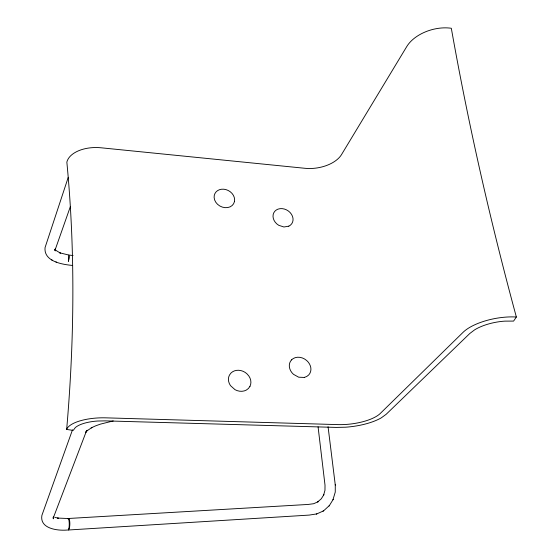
<?xml version="1.0" encoding="UTF-8"?>
<svg xmlns="http://www.w3.org/2000/svg" width="558" height="558" viewBox="0 0 558 558"><rect width="100%" height="100%" fill="white"/><g stroke="black" fill="none" stroke-linecap="round" stroke-linejoin="round"><path stroke-width="0.84" d="M328.062 426.737L335.281 485.069L335.26 492.079L332.952 499.787M66.66 429.437C74.395 340.589 75.379 251.016 66.855 162.183A29.644 17.068 0.6 0 1 101.026 147.786L305.031 168.3A29.211 16.873 -8.6 0 0 341.545 154.559L406.775 46.537A33.787 21.051 -15.9 0 1 451.317 28.27C468.553 125.452 490.531 221.77 516.359 317.021L513.597 321.087L504.878 321.129A31.471 12.388 -10.7 0 0 474.705 329.792L469.815 333.482L386.185 414.28L381.247 417.872A40.064 14.32 -7 0 1 345.611 427.205L336.23 427.414L105.246 420.871L97.552 421.025A27.161 9.688 -2 0 0 75.337 427.574L73.21 430.406L66.66 429.437A33.926 12.116 -2 0 1 105.901 417.844L338.002 424.61A33.389 11.941 -7 0 0 380.277 413.457L463.056 332.345A39.311 15.491 -10.7 0 1 516.359 317.021M68.25 177.325L45.052 247.606C43.657 261.458 62.168 264.485 72.463 265.434M70.364 206.579L55.033 250.158L55.186 248.98L55.263 250.912L55.068 249.761M72.484 429.848L41.899 515.355C39.479 528.851 57.948 530.923 67.462 530.023M316.825 513.897L309.265 515.083L68.104 530.016L69.004 529.158A5.761 1.493 -88.4 0 0 69.771 521.911A5.761 1.493 -88.4 0 0 68.069 518.731M68.236 530.009L68.683 529.179M316.316 514.127L323.577 510.863L329.401 505.513M329.081 506.036L333.259 499.291M323.026 511.107L323.577 510.863M304.333 377.403L306.698 376.517L308.7 374.976A11.551 9.598 34.9 0 0 306.712 360.545A11.355 9.437 34.9 0 0 291.597 359.833M113.246 420.941L100.517 424.101L95.599 425.859L91.17 427.874L91.924 427.512L86.316 431.313L87.334 430.218L85.772 432.394L86.462 430.971L53.129 518.333L53.373 516.917L53.463 518.8L53.303 517.392M304.243 377.438L298.663 377.201L293.473 374.32A11.551 9.598 35 0 1 291.604 359.84M68.069 518.508L308.142 504.446L313.645 503.721L318.179 501.705L317.628 501.963L321.296 498.789L323.891 494.646L323.598 495.148L324.972 490.308L325.014 485.174L318.074 426.835M67.678 518.508L57.607 518.061L58.444 518.242L54.782 517.301M68.739 255.013L73.056 255.557M68.501 254.971L59.762 252.837L60.383 253.123L54.935 249.768L55.695 250.535L54.921 249.321M55.926 261.932L56.539 262.225M51.531 259.819L52.354 260.216M335.225 484.637L335.281 485.069M67.769 518.745A5.754 1.158 -89.9 0 1 69.157 521.918A5.754 1.158 -89.9 0 1 68.683 529.186M234.43 201.584L234.423 201.696A10.644 8.775 28 0 1 224.979 207.653A10.644 8.775 28 0 1 214.614 199.924L214.126 197.497A10.644 8.844 28.6 0 1 223.8 189.211A10.644 8.844 28.6 0 1 234.611 199.339L234.43 201.584M249.942 386.387L248.401 388.507L246.266 390.105A11.585 9.87 30.7 0 1 235.016 389.679L230.489 385.634A11.878 10.121 30.7 0 1 229.45 375.095L231.019 372.995A11.62 9.967 31.5 0 1 246.796 373.658L248.784 375.904A11.878 10.121 30.7 0 1 249.942 386.387M288.814 226.171L283.924 226.987L278.791 225.327A10.532 8.628 32.3 0 1 274.822 211.266A10.532 8.628 32.3 0 1 290.118 212.549A10.532 8.628 32.3 0 1 288.807 226.171M68.501 261.2L68.383 261.179A4.945 0.99 -79.7 0 0 68.892 255.655L68.997 255.669A4.938 0.704 -81.4 0 1 68.501 261.2"/></g></svg>
